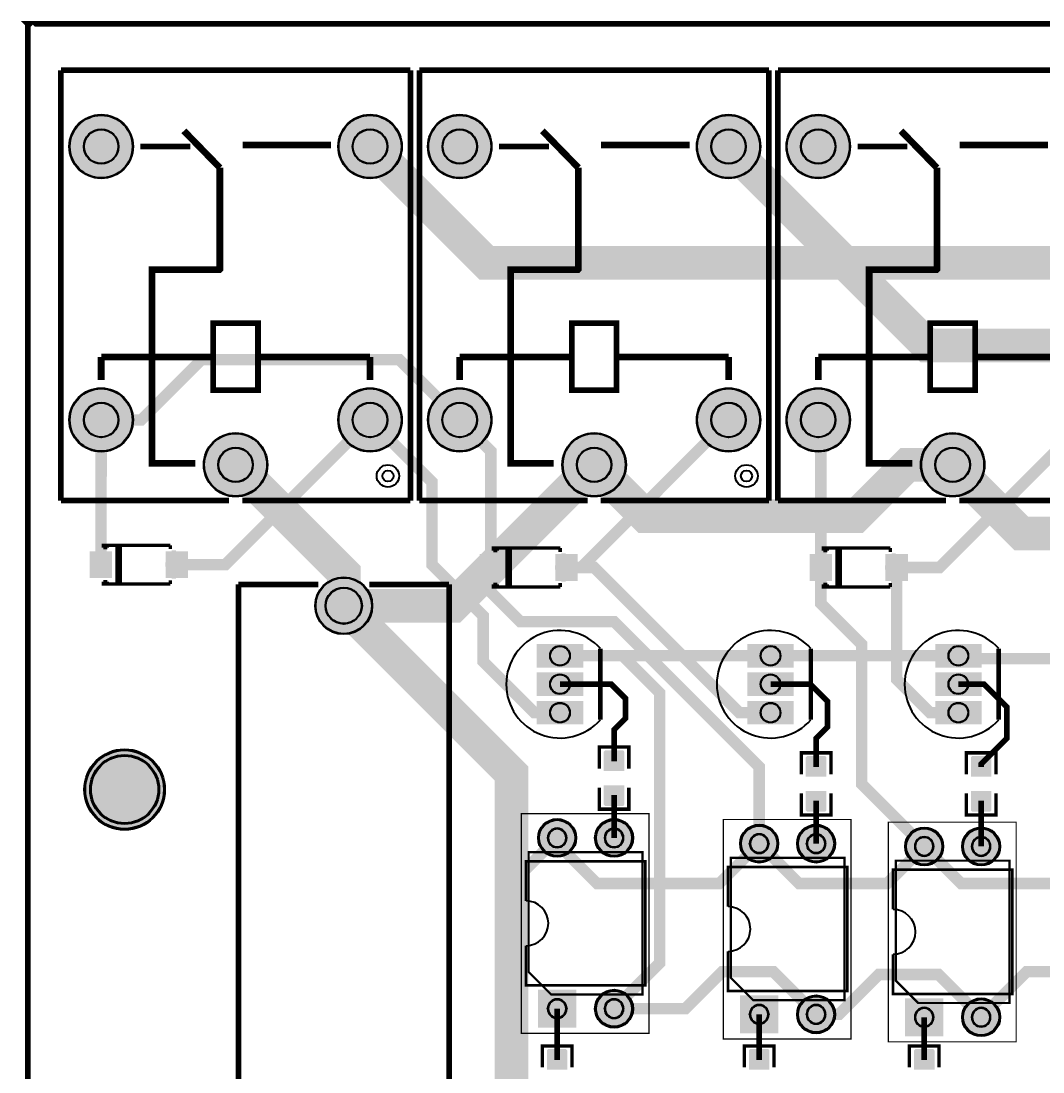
# Model space of a CAD drawing. Header units: millimetres. Extents: x 0 to 100, y 0 to 70.
# Drawn here: x -0.31 to 45.31, y 23.34 to 70.23 of the extents above; entities that cross this region are included whole.
import ezdxf

# ---------------------------------------------------------------- set-up
doc = ezdxf.new("R2010")
doc.units = ezdxf.units.MM
for name, color, linetype, true_color in [('BoardOutLine', 7, 'Continuous', 0xff00ff), ('BottomLayer', 7, 'Continuous', 0x0000ff), ('BottomSolderMaskLayer', 7, 'Continuous', 0xaa00ff), ('Document', 7, 'Continuous', 0xffffff), ('Mechanical', 7, 'Continuous', 0xf022f0), ('Multi-Layer', 7, 'Continuous', 0xc0c0c0), ('TopLayer', 7, 'Continuous', 0xff0000), ('TopPasteMaskLayer', 7, 'Continuous', 0x808080), ('TopSilkLayer', 7, 'Continuous', 0xffcc00), ('TopSolderMaskLayer', 7, 'Continuous', 0x800080)]:
    doc.layers.add(name, color=color, linetype=linetype, true_color=true_color)

msp = doc.modelspace()

# ---------------------------------------------------------------- hatches: boundary and pattern name
at = {"layer": 'BottomSolderMaskLayer'}
for points in [[(1.849, 64.631, 1), (4.694, 64.631, 1)], [(13.848, 64.631, 1), (16.693, 64.631, 1)], [(17.851, 64.631, 1), (20.696, 64.631, 1)], [(29.85, 64.631, 1), (32.695, 64.631, 1)], [(33.853, 64.631, 1), (36.698, 64.631, 1)], [(1.849, 52.431, 1), (4.693, 52.431, 1)], [(13.849, 52.431, 1), (16.693, 52.431, 1)], [(17.851, 52.431, 1), (20.695, 52.431, 1)], [(29.851, 52.431, 1), (32.695, 52.431, 1)], [(33.853, 52.431, 1), (36.697, 52.431, 1)], [(7.849, 50.431, 1), (10.693, 50.431, 1)], [(23.851, 50.431, 1), (26.695, 50.431, 1)], [(39.853, 50.431, 1), (42.697, 50.431, 1)], [(12.822, 44.143, 1), (15.372, 44.143, 1)], [(22.714, 42.437), (24.784, 42.437), (24.784, 41.383), (22.714, 41.383)], [(32.112, 42.437), (34.182, 42.437), (34.182, 41.383), (32.112, 41.383)], [(40.494, 42.437), (42.564, 42.437), (42.564, 41.383), (40.494, 41.383)], [(22.714, 41.167), (24.784, 41.167), (24.784, 40.113), (22.714, 40.113)], [(32.112, 41.167), (34.182, 41.167), (34.182, 40.113), (32.112, 40.113)], [(40.494, 41.167), (42.564, 41.167), (42.564, 40.113), (40.494, 40.113)], [(22.714, 39.897), (24.784, 39.897), (24.784, 38.843), (22.714, 38.843)], [(32.112, 39.897), (34.182, 39.897), (34.182, 38.843), (32.112, 38.843)], [(40.494, 39.897), (42.564, 39.897), (42.564, 38.843), (40.494, 38.843)], [(2.517, 35.941, 1), (6.119, 35.941, 1)], [(22.771, 33.782, 1), (24.473, 33.782, 1)], [(25.311, 33.782, 1), (27.013, 33.782, 1)], [(31.788, 33.528, 1), (33.49, 33.528, 1)], [(34.328, 33.528, 1), (36.03, 33.528, 1)], [(39.154, 33.401, 1), (40.856, 33.401, 1)], [(41.694, 33.401, 1), (43.396, 33.401, 1)], [(22.771, 25.311), (22.771, 27.013), (24.473, 27.013), (24.473, 25.311)], [(25.311, 26.162, 1), (27.013, 26.162, 1)], [(31.788, 25.057), (31.788, 26.759), (33.49, 26.759), (33.49, 25.057)], [(34.328, 25.908, 1), (36.03, 25.908, 1)], [(39.154, 24.93), (39.154, 26.632), (40.856, 26.632), (40.856, 24.93)], [(41.694, 25.781, 1), (43.396, 25.781, 1)]]:
    msp.add_hatch(color=256, dxfattribs=at).paths.add_polyline_path(points)
at = {"layer": 'Document'}
for points in [[(6.604, 46.609), (6.604, 45.345), (6.414, 45.345), (6.414, 46.609)], [(24.003, 46.482), (24.003, 45.218), (23.813, 45.218), (23.813, 46.482)], [(38.735, 46.482), (38.735, 45.218), (38.545, 45.218), (38.545, 46.482)], [(2.923, 46.069), (2.923, 45.879), (3.681, 45.879), (3.681, 46.069)], [(6.888, 46.072), (6.888, 45.882), (6.13, 45.882), (6.13, 46.072)], [(20.322, 45.942), (20.322, 45.752), (21.08, 45.752), (21.08, 45.942)], [(24.287, 45.945), (24.287, 45.755), (23.529, 45.755), (23.529, 45.945)], [(35.054, 45.942), (35.054, 45.752), (35.812, 45.752), (35.812, 45.942)], [(39.019, 45.945), (39.019, 45.755), (38.261, 45.755), (38.261, 45.945)]]:
    msp.add_hatch(color=256, dxfattribs=at).paths.add_polyline_path(points)
at = {"layer": 'Multi-Layer'}
for points in [[(1.875, 64.631, 1), (4.669, 64.631, 1)], [(13.874, 64.631, 1), (16.668, 64.631, 1)], [(17.877, 64.631, 1), (20.671, 64.631, 1)], [(29.876, 64.631, 1), (32.67, 64.631, 1)], [(33.879, 64.631, 1), (36.673, 64.631, 1)], [(1.874, 52.431, 1), (4.668, 52.431, 1)], [(13.874, 52.431, 1), (16.668, 52.431, 1)], [(17.876, 52.431, 1), (20.67, 52.431, 1)], [(29.876, 52.431, 1), (32.67, 52.431, 1)], [(33.878, 52.431, 1), (36.672, 52.431, 1)], [(7.874, 50.431, 1), (10.668, 50.431, 1)], [(23.876, 50.431, 1), (26.67, 50.431, 1)], [(39.878, 50.431, 1), (42.672, 50.431, 1)], [(12.847, 44.143, 1), (15.347, 44.143, 1)], [(22.739, 42.412), (24.759, 42.412), (24.759, 41.408), (22.739, 41.408)], [(32.137, 42.412), (34.157, 42.412), (34.157, 41.408), (32.137, 41.408)], [(40.519, 42.412), (42.539, 42.412), (42.539, 41.408), (40.519, 41.408)], [(22.739, 41.142), (24.759, 41.142), (24.759, 40.138), (22.739, 40.138)], [(32.137, 41.142), (34.157, 41.142), (34.157, 40.138), (32.137, 40.138)], [(40.519, 41.142), (42.539, 41.142), (42.539, 40.138), (40.519, 40.138)], [(22.739, 39.872), (24.759, 39.872), (24.759, 38.868), (22.739, 38.868)], [(32.137, 39.872), (34.157, 39.872), (34.157, 38.868), (32.137, 38.868)], [(40.519, 39.872), (42.539, 39.872), (42.539, 38.868), (40.519, 38.868)], [(22.822, 33.782, 1), (24.422, 33.782, 1)], [(25.362, 33.782, 1), (26.962, 33.782, 1)], [(31.839, 33.528, 1), (33.439, 33.528, 1)], [(34.379, 33.528, 1), (35.979, 33.528, 1)], [(39.205, 33.401, 1), (40.805, 33.401, 1)], [(41.745, 33.401, 1), (43.345, 33.401, 1)], [(22.822, 25.362), (22.822, 26.962), (24.422, 26.962), (24.422, 25.362)], [(25.362, 26.162, 1), (26.962, 26.162, 1)], [(31.839, 25.108), (31.839, 26.708), (33.439, 26.708), (33.439, 25.108)], [(34.379, 25.908, 1), (35.979, 25.908, 1)], [(39.205, 24.981), (39.205, 26.581), (40.805, 26.581), (40.805, 24.981)], [(41.745, 25.781, 1), (43.345, 25.781, 1)]]:
    msp.add_hatch(color=256, dxfattribs=at).paths.add_polyline_path(points)
at = {"layer": 'TopLayer'}
for points in [[(2.786, 46.549), (3.736, 46.549), (3.736, 45.399), (2.786, 45.399)], [(6.17, 46.549), (7.12, 46.549), (7.12, 45.399), (6.17, 45.399)], [(20.185, 46.422), (21.135, 46.422), (21.135, 45.272), (20.185, 45.272)], [(23.569, 46.422), (24.519, 46.422), (24.519, 45.272), (23.569, 45.272)], [(34.917, 46.422), (35.867, 46.422), (35.867, 45.272), (34.917, 45.272)], [(38.301, 46.422), (39.251, 46.422), (39.251, 45.272), (38.301, 45.272)], [(26.594, 36.799), (25.73, 36.799), (25.73, 37.606), (26.594, 37.606)], [(35.611, 36.545), (34.747, 36.545), (34.747, 37.352), (35.611, 37.352)], [(42.977, 36.545), (42.113, 36.545), (42.113, 37.352), (42.977, 37.352)], [(26.594, 36.099), (25.73, 36.099), (25.73, 35.293), (26.594, 35.293)], [(35.611, 35.845), (34.747, 35.845), (34.747, 35.039), (35.611, 35.039)], [(42.977, 35.845), (42.113, 35.845), (42.113, 35.039), (42.977, 35.039)], [(24.054, 23.464), (23.19, 23.464), (23.19, 24.271), (24.054, 24.271)], [(33.071, 23.464), (32.207, 23.464), (32.207, 24.271), (33.071, 24.271)], [(40.437, 23.464), (39.573, 23.464), (39.573, 24.271), (40.437, 24.271)]]:
    msp.add_hatch(color=256, dxfattribs=at).paths.add_polyline_path(points)
at = {"layer": 'TopPasteMaskLayer'}
for points in [[(2.786, 46.549), (3.736, 46.549), (3.736, 45.399), (2.786, 45.399)], [(6.17, 46.549), (7.12, 46.549), (7.12, 45.399), (6.17, 45.399)], [(20.185, 46.422), (21.135, 46.422), (21.135, 45.272), (20.185, 45.272)], [(23.569, 46.422), (24.519, 46.422), (24.519, 45.272), (23.569, 45.272)], [(34.917, 46.422), (35.867, 46.422), (35.867, 45.272), (34.917, 45.272)], [(38.301, 46.422), (39.251, 46.422), (39.251, 45.272), (38.301, 45.272)], [(25.712, 37.644), (25.712, 36.844), (25.762, 36.794), (25.99, 36.794), (25.99, 37.164), (26.32, 37.164), (26.32, 36.794), (26.562, 36.794), (26.612, 36.844), (26.612, 37.644), (26.562, 37.694), (25.762, 37.694)], [(34.729, 37.39), (34.729, 36.59), (34.779, 36.54), (35.007, 36.54), (35.007, 36.91), (35.337, 36.91), (35.337, 36.54), (35.579, 36.54), (35.629, 36.59), (35.629, 37.39), (35.579, 37.44), (34.779, 37.44)], [(42.095, 37.39), (42.095, 36.59), (42.145, 36.54), (42.373, 36.54), (42.373, 36.91), (42.703, 36.91), (42.703, 36.54), (42.945, 36.54), (42.995, 36.59), (42.995, 37.39), (42.945, 37.44), (42.145, 37.44)], [(26.612, 35.254), (26.612, 36.054), (26.562, 36.104), (26.334, 36.104), (26.334, 35.734), (26.004, 35.734), (26.004, 36.104), (25.762, 36.104), (25.712, 36.054), (25.712, 35.254), (25.762, 35.204), (26.562, 35.204)], [(35.629, 35), (35.629, 35.8), (35.579, 35.85), (35.351, 35.85), (35.351, 35.48), (35.021, 35.48), (35.021, 35.85), (34.779, 35.85), (34.729, 35.8), (34.729, 35), (34.779, 34.95), (35.579, 34.95)], [(42.995, 35), (42.995, 35.8), (42.945, 35.85), (42.717, 35.85), (42.717, 35.48), (42.387, 35.48), (42.387, 35.85), (42.145, 35.85), (42.095, 35.8), (42.095, 35), (42.145, 34.95), (42.945, 34.95)], [(23.172, 24.309), (23.172, 23.509), (23.222, 23.459), (23.45, 23.459), (23.45, 23.829), (23.78, 23.829), (23.78, 23.459), (24.022, 23.459), (24.072, 23.509), (24.072, 24.309), (24.022, 24.359), (23.222, 24.359)], [(32.189, 24.309), (32.189, 23.509), (32.239, 23.459), (32.467, 23.459), (32.467, 23.829), (32.797, 23.829), (32.797, 23.459), (33.039, 23.459), (33.089, 23.509), (33.089, 24.309), (33.039, 24.359), (32.239, 24.359)], [(39.555, 24.309), (39.555, 23.509), (39.605, 23.459), (39.833, 23.459), (39.833, 23.829), (40.163, 23.829), (40.163, 23.459), (40.405, 23.459), (40.455, 23.509), (40.455, 24.309), (40.405, 24.359), (39.605, 24.359)]]:
    msp.add_hatch(color=256, dxfattribs=at).paths.add_polyline_path(points)
at = {"layer": 'TopSolderMaskLayer'}
for points in [[(1.849, 64.631, 1), (4.694, 64.631, 1)], [(13.848, 64.631, 1), (16.693, 64.631, 1)], [(17.851, 64.631, 1), (20.696, 64.631, 1)], [(29.85, 64.631, 1), (32.695, 64.631, 1)], [(33.853, 64.631, 1), (36.698, 64.631, 1)], [(1.849, 52.431, 1), (4.693, 52.431, 1)], [(13.849, 52.431, 1), (16.693, 52.431, 1)], [(17.851, 52.431, 1), (20.695, 52.431, 1)], [(29.851, 52.431, 1), (32.695, 52.431, 1)], [(33.853, 52.431, 1), (36.697, 52.431, 1)], [(7.849, 50.431, 1), (10.693, 50.431, 1)], [(23.851, 50.431, 1), (26.695, 50.431, 1)], [(39.853, 50.431, 1), (42.697, 50.431, 1)], [(2.76, 46.574), (3.761, 46.574), (3.761, 45.374), (2.76, 45.374)], [(6.145, 46.574), (7.146, 46.574), (7.146, 45.374), (6.145, 45.374)], [(20.159, 46.447), (21.16, 46.447), (21.16, 45.247), (20.159, 45.247)], [(23.544, 46.447), (24.545, 46.447), (24.545, 45.247), (23.544, 45.247)], [(34.891, 46.447), (35.892, 46.447), (35.892, 45.247), (34.891, 45.247)], [(38.276, 46.447), (39.277, 46.447), (39.277, 45.247), (38.276, 45.247)], [(12.822, 44.143, 1), (15.372, 44.143, 1)], [(22.714, 42.437), (24.784, 42.437), (24.784, 41.383), (22.714, 41.383)], [(32.112, 42.437), (34.182, 42.437), (34.182, 41.383), (32.112, 41.383)], [(40.494, 42.437), (42.564, 42.437), (42.564, 41.383), (40.494, 41.383)], [(22.714, 41.167), (24.784, 41.167), (24.784, 40.113), (22.714, 40.113)], [(32.112, 41.167), (34.182, 41.167), (34.182, 40.113), (32.112, 40.113)], [(40.494, 41.167), (42.564, 41.167), (42.564, 40.113), (40.494, 40.113)], [(22.714, 39.897), (24.784, 39.897), (24.784, 38.843), (22.714, 38.843)], [(32.112, 39.897), (34.182, 39.897), (34.182, 38.843), (32.112, 38.843)], [(40.494, 39.897), (42.564, 39.897), (42.564, 38.843), (40.494, 38.843)], [(2.517, 35.941, 1), (6.119, 35.941, 1)], [(26.621, 36.775), (25.703, 36.775), (25.703, 37.629), (26.621, 37.629)], [(35.638, 36.521), (34.72, 36.521), (34.72, 37.375), (35.638, 37.375)], [(43.004, 36.521), (42.086, 36.521), (42.086, 37.375), (43.004, 37.375)], [(26.621, 36.123), (25.703, 36.123), (25.703, 35.269), (26.621, 35.269)], [(35.638, 35.869), (34.72, 35.869), (34.72, 35.015), (35.638, 35.015)], [(43.004, 35.869), (42.086, 35.869), (42.086, 35.015), (43.004, 35.015)], [(22.771, 33.782, 1), (24.473, 33.782, 1)], [(25.311, 33.782, 1), (27.013, 33.782, 1)], [(31.788, 33.528, 1), (33.49, 33.528, 1)], [(34.328, 33.528, 1), (36.03, 33.528, 1)], [(39.154, 33.401, 1), (40.856, 33.401, 1)], [(41.694, 33.401, 1), (43.396, 33.401, 1)], [(22.771, 25.311), (22.771, 27.013), (24.473, 27.013), (24.473, 25.311)], [(25.311, 26.162, 1), (27.013, 26.162, 1)], [(31.788, 25.057), (31.788, 26.759), (33.49, 26.759), (33.49, 25.057)], [(34.328, 25.908, 1), (36.03, 25.908, 1)], [(39.154, 24.93), (39.154, 26.632), (40.856, 26.632), (40.856, 24.93)], [(41.694, 25.781, 1), (43.396, 25.781, 1)], [(24.081, 23.44), (23.163, 23.44), (23.163, 24.294), (24.081, 24.294)], [(33.098, 23.44), (32.18, 23.44), (32.18, 24.294), (33.098, 24.294)], [(40.464, 23.44), (39.546, 23.44), (39.546, 24.294), (40.464, 24.294)]]:
    msp.add_hatch(color=256, dxfattribs=at).paths.add_polyline_path(points)

# ---------------------------------------------------------------- linework, layer by layer
at = {"layer": 'BoardOutLine', "const_width": 0.254}
msp.add_lwpolyline([(0.127, 69.977), (0, 70.104), (100, 70.104), (100, 0), (0, 0), (0, 70.104)], dxfattribs=at)
at = {"layer": 'BottomLayer'}
for points, const_width in [([(75.685, 59.436), (75.685, 58.413), (73.025, 55.753), (40.151, 55.753), (31.273, 64.631)], 1.5), ([(14.097, 44.143), (14.097, 45.605), (9.271, 50.431)], 1.5), ([(14.097, 44.143), (18.985, 44.143), (25.273, 50.431)], 1.5), ([(41.275, 50.431), (39.255, 50.431), (36.957, 48.133), (27.571, 48.133), (25.273, 50.431)], 1.5), ([(57.277, 50.431), (57.035, 50.431), (53.975, 47.371), (44.335, 47.371), (41.275, 50.431)], 1.5), ([(25.139, 14.351), (25.139, 14.485), (21.59, 18.034), (21.59, 36.65), (14.097, 44.143)], 1.5), ([(23.749, 41.91), (33.147, 41.91)], 0.512), ([(23.749, 41.91), (26.543, 41.91), (28.194, 40.259), (28.194, 28.194), (26.162, 26.162)], 0.512), ([(33.147, 41.91), (41.529, 41.91)], 0.512), ([(41.529, 41.91), (41.656, 41.783), (49.276, 41.783)], 0.512), ([(42.545, 25.781), (44.577, 27.813), (48.641, 27.813), (50.8, 25.654)], 0.512)]:
    msp.add_lwpolyline(points, dxfattribs=dict(at, const_width=const_width))
at = {"layer": 'BottomSolderMaskLayer'}
for points in [[(23.197, 33.785), (23.197, 33.779)], [(24.047, 33.785), (24.047, 33.779)], [(25.737, 33.785), (25.737, 33.779)], [(26.587, 33.785), (26.587, 33.779)], [(32.214, 33.531), (32.214, 33.525)], [(33.064, 33.531), (33.064, 33.525)], [(34.754, 33.531), (34.754, 33.525)], [(35.604, 33.531), (35.604, 33.525)], [(39.58, 33.404), (39.58, 33.398)], [(40.43, 33.404), (40.43, 33.398)], [(42.12, 33.404), (42.12, 33.398)], [(42.97, 33.404), (42.97, 33.398)], [(23.197, 26.165), (23.197, 26.159)], [(24.047, 26.165), (24.047, 26.159)], [(25.737, 26.165), (25.737, 26.159)], [(26.587, 26.165), (26.587, 26.159)], [(32.214, 25.911), (32.214, 25.905)], [(33.064, 25.911), (33.064, 25.905)], [(34.754, 25.911), (34.754, 25.905)], [(35.604, 25.911), (35.604, 25.905)], [(39.58, 25.784), (39.58, 25.778)], [(40.43, 25.784), (40.43, 25.778)], [(42.12, 25.784), (42.12, 25.778)], [(42.97, 25.784), (42.97, 25.778)]]:
    msp.add_lwpolyline(points, close=True, dxfattribs=at)
for centre, radius in [((3.272, 64.631), 1.422), ((15.271, 64.631), 1.422), ((19.274, 64.631), 1.422), ((31.273, 64.631), 1.422), ((35.276, 64.631), 1.422), ((3.272, 64.631), 0.776), ((15.271, 64.631), 0.776), ((19.274, 64.631), 0.776), ((31.273, 64.631), 0.776), ((35.276, 64.631), 0.776), ((3.271, 52.431), 1.422), ((15.271, 52.431), 1.422), ((19.273, 52.431), 1.422), ((31.273, 52.431), 1.422), ((35.275, 52.431), 1.422), ((3.271, 52.431), 0.776), ((15.271, 52.431), 0.776), ((19.273, 52.431), 0.776), ((31.273, 52.431), 0.776), ((35.275, 52.431), 0.776), ((9.271, 50.431), 1.422), ((25.273, 50.431), 1.422), ((41.275, 50.431), 1.422), ((9.271, 50.431), 0.776), ((25.273, 50.431), 0.776), ((41.275, 50.431), 0.776), ((14.097, 44.143), 1.275), ((14.097, 44.143), 0.816), ((23.749, 41.91), 0.443), ((33.147, 41.91), 0.443), ((41.529, 41.91), 0.443), ((23.749, 40.64), 0.443), ((33.147, 40.64), 0.443), ((41.529, 40.64), 0.443), ((23.749, 39.37), 0.443), ((33.147, 39.37), 0.443), ((41.529, 39.37), 0.443), ((4.318, 35.941), 1.801), ((4.318, 35.941), 1.544), ((23.622, 33.782), 0.851), ((26.162, 33.782), 0.851), ((32.639, 33.528), 0.851), ((35.179, 33.528), 0.851), ((40.005, 33.401), 0.851), ((42.545, 33.401), 0.851), ((26.162, 26.162), 0.851), ((35.179, 25.908), 0.851), ((42.545, 25.781), 0.851)]:
    msp.add_circle(centre, radius, dxfattribs=at)
for centre, start, end in [((23.622, 33.785), 360, 180), ((23.622, 33.779), 180, 360), ((26.162, 33.785), 360, 180), ((26.162, 33.779), 180, 360), ((32.639, 33.531), 360, 180), ((35.179, 33.531), 360, 180), ((40.005, 33.404), 360, 180), ((42.545, 33.404), 360, 180), ((32.639, 33.525), 180, 360), ((35.179, 33.525), 180, 360), ((40.005, 33.398), 180, 360), ((42.545, 33.398), 180, 360), ((23.622, 26.165), 360, 180), ((26.162, 26.165), 360, 180), ((32.639, 25.911), 360, 180), ((35.179, 25.911), 360, 180), ((23.622, 26.159), 180, 360), ((26.162, 26.159), 180, 360), ((32.639, 25.905), 180, 360), ((35.179, 25.905), 180, 360), ((40.005, 25.784), 360, 180), ((42.545, 25.784), 360, 180), ((40.005, 25.778), 180, 360), ((42.545, 25.778), 180, 360)]:
    msp.add_arc(centre, 0.425, start, end, dxfattribs=at)
at = {"layer": 'Document', "const_width": 0.1}
for points in [[(22.352, 27.798), (22.352, 33.147), (27.432, 33.147), (27.432, 26.797), (23.353, 26.797), (22.352, 27.798)], [(31.369, 27.544), (31.369, 32.893), (36.449, 32.893), (36.449, 26.543), (32.37, 26.543), (31.369, 27.544)], [(38.735, 27.417), (38.735, 32.766), (43.815, 32.766), (43.815, 26.416), (39.736, 26.416), (38.735, 27.417)]]:
    msp.add_lwpolyline(points, close=True, dxfattribs=at)
at = {"layer": 'Document'}
for centre in [(16.071, 49.931), (32.073, 49.931)]:
    msp.add_circle(centre, 0.25, dxfattribs=at)
at = {"layer": 'Mechanical', "const_width": 0.05}
for points in [[(22.022, 25.062), (27.722, 25.062), (27.722, 34.862), (22.022, 34.862), (22.022, 25.062)], [(31.039, 24.808), (36.739, 24.808), (36.739, 34.608), (31.039, 34.608), (31.039, 24.808)], [(38.405, 24.681), (44.105, 24.681), (44.105, 34.481), (38.405, 34.481), (38.405, 24.681)]]:
    msp.add_lwpolyline(points, close=True, dxfattribs=at)
at = {"layer": 'Multi-Layer'}
for points in [[(23.222, 33.785), (23.222, 33.78)], [(24.022, 33.785), (24.022, 33.78)], [(25.762, 33.785), (25.762, 33.78)], [(26.562, 33.785), (26.562, 33.78)], [(32.239, 33.531), (32.239, 33.526)], [(33.039, 33.531), (33.039, 33.526)], [(34.779, 33.531), (34.779, 33.526)], [(35.579, 33.531), (35.579, 33.526)], [(39.605, 33.404), (39.605, 33.399)], [(40.405, 33.404), (40.405, 33.399)], [(42.145, 33.404), (42.145, 33.399)], [(42.945, 33.404), (42.945, 33.399)], [(23.222, 26.165), (23.222, 26.16)], [(24.022, 26.165), (24.022, 26.16)], [(25.762, 26.165), (25.762, 26.16)], [(26.562, 26.165), (26.562, 26.16)], [(32.239, 25.911), (32.239, 25.906)], [(33.039, 25.911), (33.039, 25.906)], [(34.779, 25.911), (34.779, 25.906)], [(35.579, 25.911), (35.579, 25.906)], [(39.605, 25.784), (39.605, 25.779)], [(40.405, 25.784), (40.405, 25.779)], [(42.145, 25.784), (42.145, 25.779)], [(42.945, 25.784), (42.945, 25.779)]]:
    msp.add_lwpolyline(points, close=True, dxfattribs=at)
for centre, radius in [((3.272, 64.631), 1.397), ((15.271, 64.631), 1.397), ((19.274, 64.631), 1.397), ((31.273, 64.631), 1.397), ((35.276, 64.631), 1.397), ((3.272, 64.631), 0.762), ((15.271, 64.631), 0.762), ((19.274, 64.631), 0.762), ((31.273, 64.631), 0.762), ((35.276, 64.631), 0.762), ((3.271, 52.431), 1.397), ((15.271, 52.431), 1.397), ((19.273, 52.431), 1.397), ((31.273, 52.431), 1.397), ((35.275, 52.431), 1.397), ((3.271, 52.431), 0.762), ((15.271, 52.431), 0.762), ((19.273, 52.431), 0.762), ((31.273, 52.431), 0.762), ((35.275, 52.431), 0.762), ((9.271, 50.431), 1.397), ((25.273, 50.431), 1.397), ((41.275, 50.431), 1.397), ((9.271, 50.431), 0.762), ((25.273, 50.431), 0.762), ((41.275, 50.431), 0.762), ((14.097, 44.143), 1.25), ((14.097, 44.143), 0.8), ((23.749, 41.91), 0.432), ((33.147, 41.91), 0.432), ((41.529, 41.91), 0.432), ((23.749, 40.64), 0.432), ((33.147, 40.64), 0.432), ((41.529, 40.64), 0.432), ((23.749, 39.37), 0.432), ((33.147, 39.37), 0.432), ((41.529, 39.37), 0.432), ((4.318, 35.941), 1.75), ((4.318, 35.941), 1.5), ((23.622, 33.782), 0.8), ((26.162, 33.782), 0.8), ((32.639, 33.528), 0.8), ((35.179, 33.528), 0.8), ((40.005, 33.401), 0.8), ((42.545, 33.401), 0.8), ((26.162, 26.162), 0.8), ((35.179, 25.908), 0.8), ((42.545, 25.781), 0.8)]:
    msp.add_circle(centre, radius, dxfattribs=at)
for centre, start, end in [((23.622, 33.785), 360, 180), ((23.622, 33.78), 180, 360), ((26.162, 33.785), 360, 180), ((26.162, 33.78), 180, 360), ((32.639, 33.531), 360, 180), ((35.179, 33.531), 360, 180), ((40.005, 33.404), 360, 180), ((42.545, 33.404), 360, 180), ((32.639, 33.526), 180, 360), ((35.179, 33.526), 180, 360), ((40.005, 33.399), 180, 360), ((42.545, 33.399), 180, 360), ((23.622, 26.165), 360, 180), ((26.162, 26.165), 360, 180), ((32.639, 25.911), 360, 180), ((35.179, 25.911), 360, 180), ((23.622, 26.16), 180, 360), ((26.162, 26.16), 180, 360), ((32.639, 25.906), 180, 360), ((35.179, 25.906), 180, 360), ((40.005, 25.784), 360, 180), ((42.545, 25.784), 360, 180), ((40.005, 25.779), 180, 360), ((42.545, 25.779), 180, 360)]:
    msp.add_arc(centre, 0.4, start, end, dxfattribs=at)
at = {"layer": 'TopLayer'}
for points, const_width in [([(70.685, 59.436), (20.466, 59.436), (15.271, 64.631)], 1.5), ([(3.271, 52.431), (5.06, 52.431), (7.747, 55.118), (16.586, 55.118), (19.273, 52.431)], 0.512), ([(3.261, 45.974), (3.272, 52.431)], 0.512), ([(6.645, 45.974), (8.814, 45.974), (15.271, 52.431)], 0.512), ([(23.749, 39.37), (22.606, 39.37), (20.32, 41.656), (20.32, 43.688), (18.034, 45.974), (18.034, 49.668), (15.271, 52.431)], 0.512), ([(20.66, 45.847), (20.66, 51.044), (19.273, 52.431)], 0.512), ([(24.044, 45.847), (24.689, 45.847), (31.273, 52.431)], 0.512), ([(35.392, 45.847), (35.392, 52.314), (35.275, 52.431)], 0.512), ([(38.776, 45.847), (40.691, 45.847), (47.275, 52.431)], 0.512), ([(32.639, 33.528), (32.639, 36.957), (26.162, 43.434), (21.971, 43.434), (20.66, 44.745), (20.66, 45.847)], 0.512), ([(24.044, 45.847), (25.273, 45.847), (31.75, 39.37), (33.147, 39.37)], 0.512), ([(35.392, 45.847), (35.392, 44.237), (37.211, 42.418), (37.211, 36.195), (40.005, 33.401)], 0.512), ([(38.776, 45.847), (38.776, 40.853), (40.259, 39.37), (41.529, 39.37)], 0.512), ([(26.162, 37.202), (26.162, 38.608), (26.67, 39.116), (26.67, 40.005), (26.035, 40.64), (23.749, 40.64)], 0.254), ([(35.179, 36.948), (35.179, 38.227), (35.687, 38.735), (35.687, 39.878), (34.925, 40.64), (33.147, 40.64)], 0.254), ([(42.545, 36.948), (42.545, 37.084), (43.688, 38.227), (43.688, 39.624), (42.672, 40.64), (41.529, 40.64)], 0.254), ([(26.162, 35.696), (26.162, 33.782)], 0.254), ([(35.179, 33.528), (35.179, 35.442)], 0.254), ([(42.545, 33.401), (42.545, 35.442)], 0.254), ([(35.139, 14.351), (35.052, 14.351), (30.099, 19.304), (24.257, 19.304), (21.463, 22.098), (21.463, 31.623), (23.622, 33.782)], 0.512), ([(23.622, 33.782), (23.622, 33.528), (25.4, 31.75), (30.861, 31.75), (32.639, 33.528)], 0.512), ([(32.639, 33.528), (34.417, 31.75), (38.354, 31.75), (40.005, 33.401)], 0.512), ([(40.005, 33.401), (41.656, 31.75), (46.736, 31.75), (48.26, 33.274)], 0.512), ([(26.162, 26.162), (29.337, 26.162), (30.988, 27.813), (33.274, 27.813), (35.179, 25.908)], 0.512), ([(35.179, 25.908), (36.195, 25.908), (37.973, 27.686), (40.64, 27.686), (42.545, 25.781)], 0.512), ([(23.622, 23.867), (23.622, 26.162)], 0.254), ([(32.639, 23.867), (32.639, 25.908)], 0.254), ([(40.005, 23.867), (40.005, 25.781)], 0.254)]:
    msp.add_lwpolyline(points, dxfattribs=dict(at, const_width=const_width))
at = {"layer": 'TopSilkLayer'}
for points, const_width in [([(1.471, 68.032), (1.471, 48.832)], 0.254), ([(17.071, 68.032), (1.471, 68.032)], 0.254), ([(17.071, 68.032), (17.071, 48.832)], 0.254), ([(17.473, 68.032), (17.473, 48.832)], 0.254), ([(33.073, 68.032), (17.473, 68.032)], 0.254), ([(33.073, 68.032), (33.073, 48.832)], 0.254), ([(33.475, 68.032), (33.475, 48.832)], 0.254), ([(49.075, 68.032), (33.475, 68.032)], 0.254), ([(8.57, 63.681), (6.962, 65.332)], 0.3), ([(24.572, 63.681), (22.964, 65.332)], 0.3), ([(40.574, 63.681), (38.966, 65.332)], 0.3), ([(5.024, 64.63), (7.252, 64.63)], 0.254), ([(13.528, 64.7), (9.583, 64.7)], 0.3), ([(21.026, 64.63), (23.254, 64.63)], 0.254), ([(29.53, 64.7), (25.585, 64.7)], 0.3), ([(37.028, 64.63), (39.256, 64.63)], 0.254), ([(45.532, 64.7), (41.588, 64.7)], 0.3), ([(7.471, 50.499), (5.544, 50.499), (5.544, 59.135), (8.544, 59.135), (8.568, 59.16), (8.568, 63.176), (8.568, 63.684)], 0.3), ([(23.473, 50.499), (21.546, 50.499), (21.546, 59.135), (24.546, 59.135), (24.57, 59.16), (24.57, 63.176), (24.57, 63.684)], 0.3), ([(39.475, 50.499), (37.548, 50.499), (37.548, 59.135), (40.548, 59.135), (40.572, 59.16), (40.572, 63.176), (40.572, 63.684)], 0.3), ([(8.22, 55.239), (3.271, 55.239)], 0.3), ([(3.271, 55.239), (3.271, 54.221)], 0.3), ([(15.271, 55.239), (10.322, 55.239)], 0.3), ([(15.271, 55.239), (15.271, 54.221)], 0.3), ([(24.222, 55.239), (19.273, 55.239)], 0.3), ([(19.273, 55.239), (19.273, 54.221)], 0.3), ([(31.273, 55.239), (26.324, 55.239)], 0.3), ([(31.273, 55.239), (31.273, 54.221)], 0.3), ([(40.224, 55.239), (35.275, 55.239)], 0.3), ([(35.275, 55.239), (35.275, 54.221)], 0.3), ([(47.275, 55.239), (42.326, 55.239)], 0.3), ([(1.471, 48.832), (8.976, 48.832)], 0.254), ([(9.566, 48.832), (17.071, 48.832)], 0.254), ([(17.473, 48.832), (24.978, 48.832)], 0.254), ([(25.568, 48.832), (33.073, 48.832)], 0.254), ([(33.475, 48.832), (40.98, 48.832)], 0.254), ([(41.57, 48.832), (49.075, 48.832)], 0.254), ([(3.373, 46.729), (3.373, 46.84), (3.547, 46.84)], 0.152), ([(3.547, 46.84), (3.547, 46.729)], 0.152), ([(3.547, 46.84), (6.359, 46.84)], 0.152), ([(3.983, 46.84), (3.983, 45.108)], 0.152), ([(4.126, 46.84), (4.126, 45.108)], 0.152), ([(6.359, 46.84), (6.359, 46.672)], 0.152), ([(3.373, 46.729), (3.547, 46.729)], 0.152), ([(20.772, 46.602), (20.772, 46.713), (20.946, 46.713)], 0.152), ([(20.772, 46.602), (20.946, 46.602)], 0.152), ([(20.946, 46.713), (20.946, 46.602)], 0.152), ([(20.946, 46.713), (23.758, 46.713)], 0.152), ([(21.382, 46.713), (21.382, 44.981)], 0.152), ([(21.525, 46.713), (21.525, 44.981)], 0.152), ([(23.758, 46.713), (23.758, 46.545)], 0.152), ([(35.504, 46.602), (35.504, 46.713), (35.678, 46.713)], 0.152), ([(35.504, 46.602), (35.678, 46.602)], 0.152), ([(35.678, 46.713), (35.678, 46.602)], 0.152), ([(35.678, 46.713), (38.49, 46.713)], 0.152), ([(36.114, 46.713), (36.114, 44.981)], 0.152), ([(36.257, 46.713), (36.257, 44.981)], 0.152), ([(38.49, 46.713), (38.49, 46.545)], 0.152), ([(3.373, 45.219), (3.547, 45.219)], 0.152), ([(3.547, 45.108), (3.373, 45.108), (3.373, 45.219)], 0.152), ([(3.547, 45.219), (3.547, 45.108)], 0.152), ([(3.547, 45.108), (6.359, 45.108)], 0.152), ([(6.359, 45.108), (6.359, 45.276)], 0.152), ([(9.397, 45.093), (12.961, 45.093)], 0.254), ([(9.397, 20.693), (9.397, 45.093)], 0.254), ([(15.233, 45.093), (18.797, 45.093)], 0.254), ([(18.797, 20.693), (18.797, 45.093)], 0.254), ([(20.772, 45.092), (20.946, 45.092)], 0.152), ([(20.946, 44.981), (20.772, 44.981), (20.772, 45.092)], 0.152), ([(20.946, 45.092), (20.946, 44.981)], 0.152), ([(20.946, 44.981), (23.758, 44.981)], 0.152), ([(23.758, 44.981), (23.758, 45.149)], 0.152), ([(35.504, 45.092), (35.678, 45.092)], 0.152), ([(35.678, 44.981), (35.504, 44.981), (35.504, 45.092)], 0.152), ([(35.678, 45.092), (35.678, 44.981)], 0.152), ([(35.678, 44.981), (38.49, 44.981)], 0.152), ([(38.49, 44.981), (38.49, 45.149)], 0.152), ([(25.55, 39.053), (25.55, 42.228)], 0.201), ([(34.948, 39.053), (34.948, 42.228)], 0.201), ([(43.33, 39.053), (43.33, 42.228)], 0.201), ([(26.823, 36.875), (26.823, 37.834), (25.501, 37.834), (25.501, 36.875)], 0.152), ([(35.84, 36.621), (35.84, 37.58), (34.518, 37.58), (34.518, 36.621)], 0.152), ([(43.206, 36.621), (43.206, 37.58), (41.884, 37.58), (41.884, 36.621)], 0.152), ([(26.823, 36.023), (26.823, 35.064), (25.501, 35.064), (25.501, 36.023)], 0.152), ([(35.84, 35.769), (35.84, 34.81), (34.518, 34.81), (34.518, 35.769)], 0.152), ([(43.206, 35.769), (43.206, 34.81), (41.884, 34.81), (41.884, 35.769)], 0.152), ([(22.233, 28.971), (22.233, 27.201), (27.551, 27.201), (27.551, 32.743), (22.233, 32.743), (22.233, 30.973)], 0.12), ([(31.25, 28.717), (31.25, 26.947), (36.568, 26.947), (36.568, 32.489), (31.25, 32.489), (31.25, 30.719)], 0.12), ([(38.616, 28.59), (38.616, 26.82), (43.934, 26.82), (43.934, 32.362), (38.616, 32.362), (38.616, 30.592)], 0.12), ([(24.283, 23.54), (24.283, 24.499), (22.961, 24.499), (22.961, 23.54)], 0.152), ([(33.3, 23.54), (33.3, 24.499), (31.978, 24.499), (31.978, 23.54)], 0.152), ([(40.666, 23.54), (40.666, 24.499), (39.344, 24.499), (39.344, 23.54)], 0.152)]:
    msp.add_lwpolyline(points, dxfattribs=dict(at, const_width=const_width))
at = {"layer": 'TopSilkLayer', "const_width": 0.254}
for points in [[(8.271, 53.756), (8.271, 56.756), (10.271, 56.756), (10.271, 53.756), (8.271, 53.756)], [(24.273, 53.756), (24.273, 56.756), (26.273, 56.756), (26.273, 53.756), (24.273, 53.756)], [(40.275, 53.756), (40.275, 56.756), (42.275, 56.756), (42.275, 53.756), (40.275, 53.756)]]:
    msp.add_lwpolyline(points, close=True, dxfattribs=at)
at = {"layer": 'TopSilkLayer'}
for centre in [(16.071, 49.931), (32.073, 49.931)]:
    msp.add_circle(centre, 0.5, dxfattribs=at)
for centre, radius, start, end in [((23.75, 40.64), 2.4, 41.4049, 318.5951), ((33.148, 40.64), 2.4, 41.4049, 318.5951), ((41.53, 40.64), 2.4, 41.4049, 318.5951), ((22.232, 29.972), 1, 270, 90), ((31.249, 29.718), 1, 270, 90), ((38.615, 29.591), 1, 270, 90)]:
    msp.add_arc(centre, radius, start, end, dxfattribs=at)
at = {"layer": 'TopSolderMaskLayer'}
for points in [[(23.197, 33.785), (23.197, 33.779)], [(24.047, 33.785), (24.047, 33.779)], [(25.737, 33.785), (25.737, 33.779)], [(26.587, 33.785), (26.587, 33.779)], [(32.214, 33.531), (32.214, 33.525)], [(33.064, 33.531), (33.064, 33.525)], [(34.754, 33.531), (34.754, 33.525)], [(35.604, 33.531), (35.604, 33.525)], [(39.58, 33.404), (39.58, 33.398)], [(40.43, 33.404), (40.43, 33.398)], [(42.12, 33.404), (42.12, 33.398)], [(42.97, 33.404), (42.97, 33.398)], [(23.197, 26.165), (23.197, 26.159)], [(24.047, 26.165), (24.047, 26.159)], [(25.737, 26.165), (25.737, 26.159)], [(26.587, 26.165), (26.587, 26.159)], [(32.214, 25.911), (32.214, 25.905)], [(33.064, 25.911), (33.064, 25.905)], [(34.754, 25.911), (34.754, 25.905)], [(35.604, 25.911), (35.604, 25.905)], [(39.58, 25.784), (39.58, 25.778)], [(40.43, 25.784), (40.43, 25.778)], [(42.12, 25.784), (42.12, 25.778)], [(42.97, 25.784), (42.97, 25.778)]]:
    msp.add_lwpolyline(points, close=True, dxfattribs=at)
for centre, radius in [((3.272, 64.631), 1.422), ((15.271, 64.631), 1.422), ((19.274, 64.631), 1.422), ((31.273, 64.631), 1.422), ((35.276, 64.631), 1.422), ((3.272, 64.631), 0.776), ((15.271, 64.631), 0.776), ((19.274, 64.631), 0.776), ((31.273, 64.631), 0.776), ((35.276, 64.631), 0.776), ((3.271, 52.431), 1.422), ((15.271, 52.431), 1.422), ((19.273, 52.431), 1.422), ((31.273, 52.431), 1.422), ((35.275, 52.431), 1.422), ((3.271, 52.431), 0.776), ((15.271, 52.431), 0.776), ((19.273, 52.431), 0.776), ((31.273, 52.431), 0.776), ((35.275, 52.431), 0.776), ((9.271, 50.431), 1.422), ((25.273, 50.431), 1.422), ((41.275, 50.431), 1.422), ((9.271, 50.431), 0.776), ((25.273, 50.431), 0.776), ((41.275, 50.431), 0.776), ((14.097, 44.143), 1.275), ((14.097, 44.143), 0.816), ((23.749, 41.91), 0.443), ((33.147, 41.91), 0.443), ((41.529, 41.91), 0.443), ((23.749, 40.64), 0.443), ((33.147, 40.64), 0.443), ((41.529, 40.64), 0.443), ((23.749, 39.37), 0.443), ((33.147, 39.37), 0.443), ((41.529, 39.37), 0.443), ((4.318, 35.941), 1.801), ((4.318, 35.941), 1.544), ((23.622, 33.782), 0.851), ((26.162, 33.782), 0.851), ((32.639, 33.528), 0.851), ((35.179, 33.528), 0.851), ((40.005, 33.401), 0.851), ((42.545, 33.401), 0.851), ((26.162, 26.162), 0.851), ((35.179, 25.908), 0.851), ((42.545, 25.781), 0.851)]:
    msp.add_circle(centre, radius, dxfattribs=at)
for centre, start, end in [((23.622, 33.785), 360, 180), ((23.622, 33.779), 180, 360), ((26.162, 33.785), 360, 180), ((26.162, 33.779), 180, 360), ((32.639, 33.531), 360, 180), ((35.179, 33.531), 360, 180), ((40.005, 33.404), 360, 180), ((42.545, 33.404), 360, 180), ((32.639, 33.525), 180, 360), ((35.179, 33.525), 180, 360), ((40.005, 33.398), 180, 360), ((42.545, 33.398), 180, 360), ((23.622, 26.165), 360, 180), ((26.162, 26.165), 360, 180), ((32.639, 25.911), 360, 180), ((35.179, 25.911), 360, 180), ((23.622, 26.159), 180, 360), ((26.162, 26.159), 180, 360), ((32.639, 25.905), 180, 360), ((35.179, 25.905), 180, 360), ((40.005, 25.784), 360, 180), ((42.545, 25.784), 360, 180), ((40.005, 25.778), 180, 360), ((42.545, 25.778), 180, 360)]:
    msp.add_arc(centre, 0.425, start, end, dxfattribs=at)

doc.saveas('drawing.dxf')
